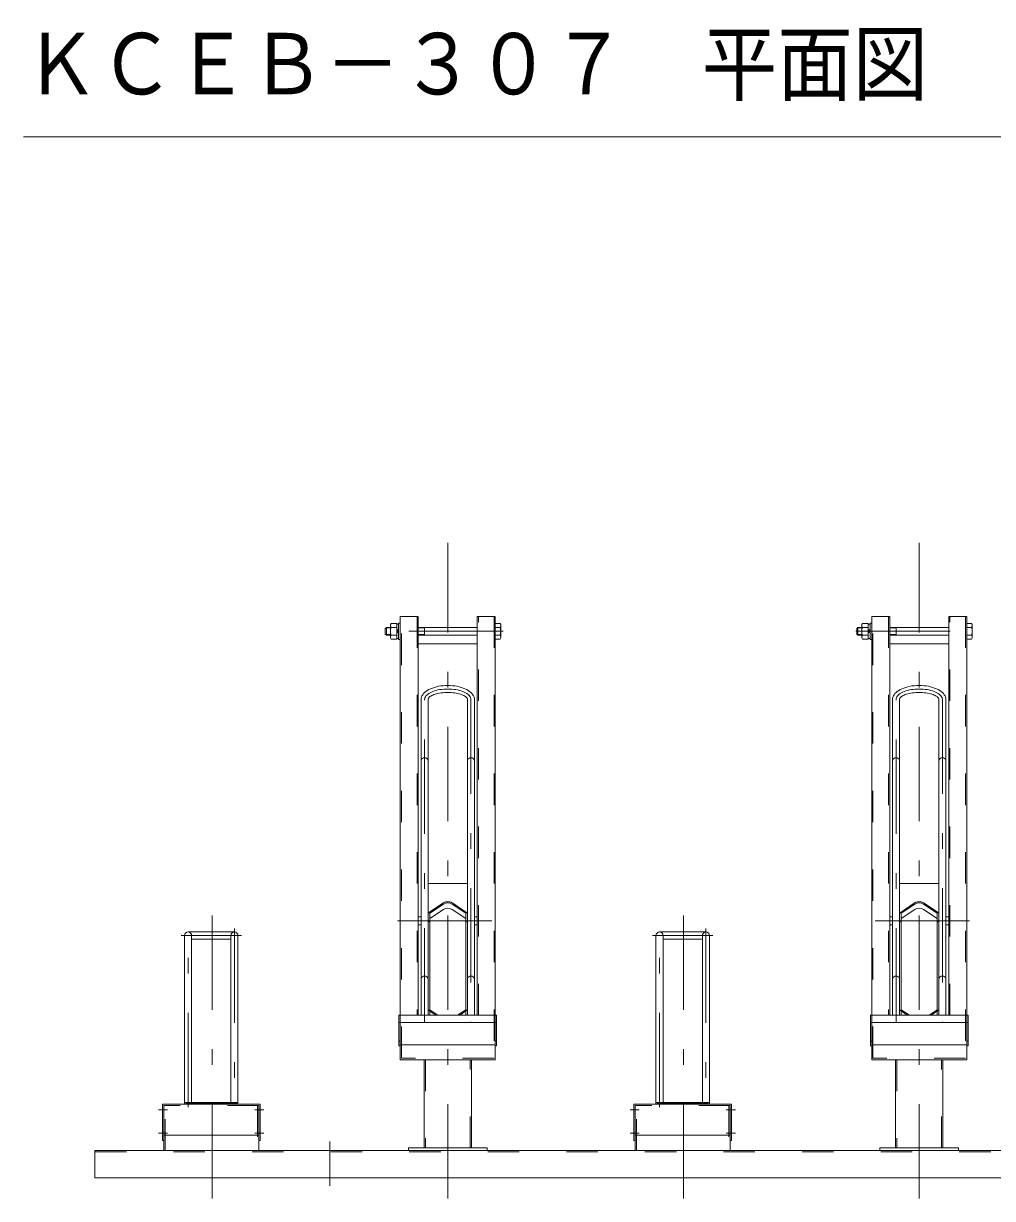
# Model space of a CAD drawing. Units: millimetres, scale not verified. Extents: x -5940 to 5940, y -4200 to 4200.
# Drawn here: x -1589 to -355, y 160 to 1655 of the extents above; entities that cross this region are included whole.
import ezdxf
from ezdxf.enums import TextEntityAlignment as Align

# ---------------------------------------------------------------- set-up
doc = ezdxf.new("R2010")
doc.units = ezdxf.units.MM
doc.header["$LTSCALE"] = 10
doc.linetypes.add('USER2', pattern=[10, 4, -6])
doc.linetypes.add('USER3', pattern=[24, 12, -5, 2, -5])
for name, color, linetype, lineweight in [('0-2_2-0BOLD', 7, 'Continuous', 18), ('0-3_2-1HIDDEN', 3, 'USER2', 18), ('0-4_2-2CENTER', 3, 'USER3', 18), ('0-5_2-4THIN', 4, 'Continuous', 18), ('0-6_2-5DIM', 3, 'Continuous', 18)]:
    doc.layers.add(name, color=color, linetype=linetype, lineweight=lineweight)
doc.styles.add('ＭＳ ゴシック', font='')
doc.styles.get('ＭＳ ゴシック').set_extended_font_data('MS Gothic')

msp = doc.modelspace()

# ---------------------------------------------------------------- linework, layer by layer
at = {"layer": '0-2_2-0BOLD'}
for p, q in [((-1126.57, 876.95), (-1126.57, 886.95)), ((-1113.58, 886.86), (-1120.82, 886.86)), ((-1111.08, 891.15), (-1113.58, 891.15)), ((-1111.08, 884.45), (-1113.58, 881.95)), ((-1011.07, 886.95), (-1086.08, 886.95)), ((-1078.07, 886.95), (-1078.07, 876.95)), ((-988.08, 886.86), (-981.83, 886.86)), ((-521.57, 886.95), (-526.57, 886.95)), ((-513.58, 886.86), (-520.82, 886.86)), ((-511.08, 891.15), (-513.58, 891.15)), ((-513.58, 881.95), (-511.08, 884.45)), ((-411.07, 886.95), (-486.08, 886.95)), ((-478.07, 886.95), (-478.07, 876.95)), ((-388.08, 886.86), (-381.83, 886.86)), ((-1120.82, 877.05), (-1113.58, 877.05)), ((-1113.58, 879.45), (-1111.08, 881.95)), ((-1113.58, 872.75), (-1111.08, 872.75)), ((-1086.08, 876.95), (-1011.07, 876.95)), ((-988.08, 877.05), (-981.83, 877.05)), ((-981.83, 872.14), (-988.08, 872.14)), ((-981.08, 873.45), (-981.83, 872.14)), ((-513.58, 877.05), (-520.82, 877.05)), ((-511.08, 881.95), (-513.58, 879.45)), ((-513.58, 872.75), (-511.08, 872.75)), ((-511.08, 871.45), (-509.07, 871.45)), ((-486.08, 876.95), (-411.07, 876.95)), ((-388.08, 877.05), (-381.83, 877.05)), ((-1011.07, 865.78), (-1086.08, 865.78)), ((-411.07, 865.78), (-486.08, 865.78)), ((-1082.58, 393.41), (-1082.58, 795.18)), ((-1073.57, 795.18), (-1073.57, 393.41)), ((-1023.57, 393.41), (-1023.57, 795.18)), ((-1014.57, 795.18), (-1014.57, 393.41)), ((-482.58, 393.41), (-482.58, 795.18)), ((-473.57, 795.18), (-473.57, 393.41)), ((-423.57, 393.41), (-423.57, 795.18)), ((-414.57, 795.18), (-414.57, 393.41)), ((-1073.57, 561.13), (-1023.57, 561.13)), ((-473.57, 561.13), (-423.57, 561.13)), ((-1054.06, 527.84), (-1071.58, 516.35)), ((-1025.57, 523.12), (-1043.09, 534.62)), ((-1043.09, 527.84), (-1025.57, 516.35)), ((-454.06, 527.84), (-471.58, 516.35)), ((-425.57, 523.12), (-443.09, 534.62)), ((-443.09, 527.84), (-425.57, 516.35)), ((-1082.58, 518.57), (-1086.08, 518.57)), ((-1086.08, 508.57), (-1082.58, 508.57)), ((-1025.57, 523.12), (-1025.57, 393.41)), ((-1014.57, 518.57), (-1011.07, 518.57)), ((-1011.07, 508.57), (-1014.57, 508.57)), ((-482.58, 518.57), (-486.08, 518.57)), ((-486.08, 508.57), (-482.58, 508.57)), ((-425.57, 523.12), (-425.57, 393.41)), ((-414.57, 518.57), (-411.07, 518.57)), ((-411.07, 508.57), (-414.57, 508.57)), ((-1383.57, 280.18), (-1383.57, 494.88)), ((-1379.07, 499.38), (-1320.08, 499.38)), ((-1374.57, 494.88), (-1374.57, 282.58)), ((-1324.58, 494.88), (-1324.58, 282.58)), ((-1315.58, 280.18), (-1315.58, 494.88)), ((-783.57, 280.18), (-783.57, 494.88)), ((-779.07, 499.38), (-720.07, 499.38)), ((-774.57, 494.88), (-774.57, 282.58)), ((-724.57, 494.88), (-724.57, 282.58)), ((-715.58, 280.18), (-715.58, 494.88)), ((-1324.58, 490.38), (-1374.57, 490.38)), ((-724.57, 490.38), (-774.57, 490.38)), ((-1061.08, 393.41), (-1071.58, 400.51)), ((-1025.57, 400.51), (-1036.06, 393.41)), ((-461.09, 393.41), (-471.58, 400.51)), ((-425.57, 400.51), (-436.07, 393.41)), ((-986.47, 384.2), (-1110.67, 384.2)), ((-386.47, 384.2), (-510.67, 384.2)), ((-1110.67, 354.52), (-1109.07, 354.52)), ((-1109.07, 355.86), (-988.08, 355.86)), ((-510.67, 354.52), (-509.07, 354.52)), ((-509.07, 355.86), (-388.08, 355.86)), ((-1078.58, 224.58), (-1078.58, 336.82)), ((-1018.58, 336.82), (-1018.58, 224.58)), ((-478.58, 224.58), (-478.58, 336.82)), ((-418.58, 336.82), (-418.58, 224.58)), ((-1315.58, 282.58), (-1383.57, 282.58)), ((-1381.97, 280.98), (-1381.97, 280.18)), ((-715.58, 282.58), (-783.57, 282.58)), ((-781.98, 280.98), (-781.98, 280.18)), ((-1410.07, 243.72), (-1411.68, 243.72)), ((-1410.07, 243.72), (-1410.07, 221.38)), ((-1289.08, 240.88), (-1410.07, 240.88)), ((-810.07, 243.72), (-811.68, 243.72)), ((-810.07, 243.72), (-810.07, 221.38)), ((-689.07, 240.88), (-810.07, 240.88)), ((-998.58, 224.58), (-998.58, 221.38)), ((-398.58, 224.58), (-398.58, 221.38))]:
    msp.add_line(p, q, dxfattribs=at)
for points in [[(-1109.07, 393.41), (-1109.07, 900.9), (-1086.08, 900.9), (-1086.08, 393.41)], [(-1011.07, 393.41), (-1011.07, 900.9), (-988.08, 900.9), (-988.08, 393.41)], [(-509.07, 393.41), (-509.07, 900.9), (-486.08, 900.9), (-486.08, 393.41)], [(-411.07, 393.41), (-411.07, 900.9), (-388.08, 900.9), (-388.08, 393.41)], [(-1121.57, 886.95), (-1126.57, 886.95), (-1128.07, 885.45), (-1128.07, 878.45), (-1126.57, 876.95), (-1121.57, 876.95)], [(-1109.07, 871.45), (-1111.08, 871.45), (-1111.08, 892.45), (-1109.07, 892.45)], [(-981.08, 873.45), (-981.08, 890.45), (-981.83, 891.77), (-988.08, 891.77)], [(-521.57, 876.95), (-526.57, 876.95), (-526.57, 886.95), (-528.07, 885.45), (-528.07, 878.45), (-526.57, 876.95)], [(-511.08, 871.45), (-511.08, 892.45), (-509.07, 892.45)], [(-381.08, 873.45), (-381.08, 890.45), (-381.83, 891.77), (-388.08, 891.77)], [(-381.08, 873.45), (-381.83, 872.14), (-388.08, 872.14)], [(-1014.57, 795.18), (-1014.7, 796.73), (-1015.09, 798.27), (-1015.73, 799.79), (-1016.63, 801.28), (-1017.76, 802.71), (-1019.13, 804.09), (-1020.72, 805.41), (-1022.53, 806.64), (-1024.53, 807.79), (-1026.72, 808.84), (-1029.07, 809.79), (-1031.58, 810.63), (-1034.21, 811.34), (-1036.95, 811.94), (-1039.78, 812.41), (-1042.67, 812.75), (-1045.61, 812.95), (-1048.58, 813.02), (-1051.54, 812.95), (-1054.48, 812.75), (-1057.37, 812.41), (-1060.2, 811.94), (-1062.94, 811.34), (-1065.57, 810.63), (-1068.08, 809.79), (-1070.43, 808.84), (-1072.62, 807.79), (-1074.62, 806.64), (-1076.43, 805.41), (-1078.02, 804.09), (-1079.39, 802.71), (-1080.52, 801.28), (-1081.42, 799.79), (-1082.06, 798.27), (-1082.45, 796.73), (-1082.58, 795.18)], [(-414.57, 795.18), (-414.7, 796.73), (-415.09, 798.27), (-415.73, 799.79), (-416.62, 801.28), (-417.76, 802.71), (-419.13, 804.09), (-420.72, 805.41), (-422.53, 806.64), (-424.53, 807.79), (-426.72, 808.84), (-429.07, 809.79), (-431.57, 810.63), (-434.21, 811.34), (-436.95, 811.94), (-439.78, 812.41), (-442.67, 812.75), (-445.61, 812.95), (-448.58, 813.02), (-451.54, 812.95), (-454.48, 812.75), (-457.37, 812.41), (-460.2, 811.94), (-462.94, 811.34), (-465.57, 810.63), (-468.08, 809.79), (-470.43, 808.84), (-472.62, 807.79), (-474.62, 806.64), (-476.43, 805.41), (-478.02, 804.09), (-479.39, 802.71), (-480.52, 801.28), (-481.42, 799.79), (-482.06, 798.27), (-482.45, 796.73), (-482.58, 795.18)], [(-1023.57, 795.18), (-1023.67, 795.95), (-1023.95, 796.71), (-1024.43, 797.46), (-1025.08, 798.2), (-1025.92, 798.91), (-1026.92, 799.59), (-1028.1, 800.24), (-1029.42, 800.86), (-1030.9, 801.43), (-1032.51, 801.95), (-1034.24, 802.42), (-1036.07, 802.83), (-1038.01, 803.19), (-1040.02, 803.48), (-1042.1, 803.72), (-1044.23, 803.88), (-1046.4, 803.98), (-1048.58, 804.02), (-1050.75, 803.98), (-1052.92, 803.88), (-1055.05, 803.72), (-1057.12, 803.48), (-1059.14, 803.19), (-1061.08, 802.83), (-1062.91, 802.42), (-1064.64, 801.95), (-1066.25, 801.43), (-1067.73, 800.86), (-1069.05, 800.24), (-1070.23, 799.59), (-1071.23, 798.91), (-1072.07, 798.2), (-1072.72, 797.46), (-1073.19, 796.71), (-1073.48, 795.95), (-1073.57, 795.18)], [(-423.57, 795.18), (-423.67, 795.95), (-423.95, 796.71), (-424.43, 797.46), (-425.08, 798.2), (-425.92, 798.91), (-426.92, 799.59), (-428.1, 800.24), (-429.42, 800.86), (-430.9, 801.43), (-432.51, 801.95), (-434.24, 802.42), (-436.07, 802.83), (-438.01, 803.19), (-440.02, 803.48), (-442.1, 803.72), (-444.23, 803.88), (-446.4, 803.98), (-448.58, 804.02), (-450.75, 803.98), (-452.92, 803.88), (-455.05, 803.72), (-457.12, 803.48), (-459.14, 803.19), (-461.08, 802.83), (-462.91, 802.42), (-464.64, 801.95), (-466.25, 801.43), (-467.73, 800.86), (-469.05, 800.24), (-470.23, 799.59), (-471.23, 798.91), (-472.07, 798.2), (-472.72, 797.46), (-473.19, 796.71), (-473.48, 795.95), (-473.57, 795.18)], [(-1071.58, 393.41), (-1071.58, 523.12), (-1054.06, 534.62)], [(-471.58, 393.41), (-471.58, 523.12), (-454.06, 534.62)], [(-988.08, 354.52), (-986.47, 354.52), (-986.47, 393.41), (-1110.67, 393.41), (-1110.67, 354.52)], [(-388.08, 354.52), (-386.47, 354.52), (-386.47, 393.41), (-510.67, 393.41), (-510.67, 354.52)], [(-1109.07, 336.82), (-1109.07, 360.25), (-1110.67, 360.25)], [(-1109.07, 336.82), (-988.08, 336.82), (-988.08, 360.25), (-986.47, 360.25)], [(-509.07, 336.82), (-509.07, 360.25), (-510.67, 360.25)], [(-509.07, 336.82), (-388.08, 336.82), (-388.08, 360.25), (-386.47, 360.25)], [(-1410.07, 233.84), (-1411.68, 233.84), (-1411.68, 280.18), (-1287.47, 280.18), (-1287.47, 233.84), (-1289.08, 233.84)], [(-1381.97, 280.98), (-1317.17, 280.98), (-1317.17, 280.18)], [(-810.07, 233.84), (-811.68, 233.84), (-811.68, 280.18), (-687.48, 280.18), (-687.48, 233.84), (-689.07, 233.84)], [(-781.98, 280.98), (-717.18, 280.98), (-717.18, 280.18)], [(-1289.08, 221.38), (-1289.08, 243.72), (-1287.47, 243.72)], [(-689.07, 221.38), (-689.07, 243.72), (-687.48, 243.72)], [(-998.58, 224.58), (-1098.58, 224.58), (-1098.58, 221.38)], [(-398.58, 224.58), (-498.58, 224.58), (-498.58, 221.38)]]:
    msp.add_lwpolyline(points, dxfattribs=at)
for points in [[(-1113.58, 891.77), (-1113.58, 872.14), (-1120.82, 872.14), (-1121.57, 873.45), (-1121.57, 890.45), (-1120.82, 891.77)], [(-521.57, 873.45), (-521.57, 890.45), (-520.82, 891.77), (-513.58, 891.77), (-513.58, 872.14), (-520.82, 872.14)], [(600.42, 221.38), (-1497.58, 221.38), (-1497.58, 186.38), (600.42, 186.38)]]:
    msp.add_lwpolyline(points, close=True, dxfattribs=at)
for centre, radius, start, end in [((-1117.23, 889.31), 4.34, 154.38425, 214.38425), ((-1105.33, 881.95), 16.24, 162.41203, 197.58795), ((-997.32, 881.95), 16.24, 342.41205, 17.58795), ((-985.42, 889.31), 4.34, 325.61575, 25.61574), ((-517.23, 889.31), 4.34, 154.38425, 214.38425), ((-505.33, 881.95), 16.24, 162.41203, 197.58795), ((-397.32, 881.95), 16.24, 342.41205, 17.58795), ((-385.42, 889.31), 4.34, 325.61575, 25.61574), ((-1117.23, 874.59), 4.34, 145.61574, 205.61574), ((-985.42, 874.59), 4.34, 334.38426, 34.38425), ((-517.23, 874.59), 4.34, 145.61574, 205.61574), ((-385.42, 874.59), 4.34, 334.38426, 34.38425), ((-1078.07, 716.41), 4.72, 17.69286, 162.30713), ((-1019.07, 716.41), 4.72, 17.69286, 162.30713), ((-478.07, 716.41), 4.72, 17.69286, 162.30713), ((-419.07, 716.41), 4.72, 17.69286, 162.30713), ((-1048.58, 526.26), 10, 56.72707, 123.27292), ((-1048.58, 519.48), 10, 56.72707, 123.27292), ((-448.58, 526.26), 10, 56.72707, 123.27292), ((-448.58, 519.48), 10, 56.72707, 123.27292), ((-1379.07, 494.88), 4.5, 0, 180), ((-1320.08, 494.88), 4.5, 0, 180), ((-779.07, 494.88), 4.5, 0, 180), ((-720.07, 494.88), 4.5, 0, 180), ((-1078.07, 438.61), 4.72, 17.69286, 162.30713), ((-1019.07, 438.61), 4.72, 17.69286, 162.30713), ((-478.07, 438.61), 4.72, 17.69286, 162.30713), ((-419.07, 438.61), 4.72, 17.69286, 162.30713)]:
    msp.add_arc(centre, radius, start, end, dxfattribs=at)
at = {"layer": '0-3_2-1HIDDEN'}
for p, q in [((-1087.67, 900.9), (-1087.67, 393.41)), ((-1009.48, 393.41), (-1009.48, 900.9)), ((-487.67, 900.9), (-487.67, 393.41)), ((-409.47, 393.41), (-409.47, 900.9)), ((-1071.58, 512.05), (-1072.96, 512.85)), ((-1024.19, 512.85), (-1025.57, 512.05)), ((-472.96, 512.85), (-471.58, 512.05)), ((-425.57, 512.05), (-424.19, 512.85)), ((-1109.07, 393.41), (-1109.07, 360.25)), ((-1071.58, 400.51), (-1072.96, 399.71)), ((-1072.96, 399.71), (-1063.8, 393.41)), ((-1024.19, 399.71), (-1033.35, 393.41)), ((-1024.19, 399.71), (-1025.57, 400.51)), ((-988.08, 360.25), (-988.08, 393.41)), ((-509.07, 393.41), (-509.07, 360.25)), ((-424.19, 399.71), (-433.35, 393.41)), ((-424.19, 399.71), (-425.57, 400.51)), ((-388.08, 360.25), (-388.08, 393.41)), ((-1076.98, 336.82), (-1076.98, 224.58)), ((-1020.18, 224.58), (-1020.18, 336.82)), ((-476.98, 336.82), (-476.98, 224.58)), ((-420.18, 224.58), (-420.18, 336.82)), ((-1408.47, 221.38), (-1408.47, 278.58)), ((-1380.37, 280.18), (-1380.37, 280.98)), ((-1318.77, 280.18), (-1318.77, 280.98)), ((-1290.67, 278.58), (-1290.67, 221.38)), ((-808.48, 221.38), (-808.48, 278.58)), ((-780.38, 280.18), (-780.38, 280.98)), ((-718.77, 280.18), (-718.77, 280.98)), ((-690.67, 278.58), (-690.67, 221.38)), ((-1497.58, 219.78), (600.42, 219.78))]:
    msp.add_line(p, q, dxfattribs=at)
for points in [[(-989.67, 900.9), (-989.67, 338.97), (-1107.48, 338.97), (-1107.48, 900.9)], [(-389.67, 900.9), (-389.67, 338.97), (-507.47, 338.97), (-507.47, 900.9)], [(-1055.02, 535.9), (-1072.96, 523.92), (-1071.58, 523.12)], [(-1025.57, 523.12), (-1024.19, 523.92), (-1042.13, 535.9)], [(-471.58, 523.12), (-472.96, 523.92), (-455.02, 535.9)], [(-442.13, 535.9), (-424.19, 523.92), (-425.57, 523.12)], [(-463.8, 393.41), (-472.96, 399.71), (-471.58, 400.51)], [(-1289.08, 243.72), (-1289.08, 278.58), (-1410.07, 278.58), (-1410.07, 243.72)], [(-689.07, 243.72), (-689.07, 278.58), (-810.07, 278.58), (-810.07, 243.72)]]:
    msp.add_lwpolyline(points, dxfattribs=at)
for centre in [(-1048.58, 526.26), (-448.58, 526.26)]:
    msp.add_arc(centre, 11.6, 56.27408, 123.72591, dxfattribs=at)
at = {"layer": '0-4_2-2CENTER'}
for p, q in [((-1048.58, 160.25), (-1048.58, 994.33)), ((-448.58, 160.25), (-448.58, 994.33)), ((-978.08, 881.95), (-1129.08, 881.95)), ((-529.08, 881.95), (-378.08, 881.95)), ((-1078.07, 384.2), (-1078.07, 795.18)), ((-1019.07, 795.18), (-1019.07, 384.2)), ((-478.07, 384.2), (-478.07, 795.18)), ((-419.07, 795.18), (-419.07, 384.2)), ((-1348.58, 160.25), (-1348.58, 531.96)), ((-748.58, 160.25), (-748.58, 531.96)), ((-1112.39, 513.57), (-984.76, 513.57)), ((-384.76, 513.57), (-512.39, 513.57)), ((-1388.07, 494.88), (-1311.08, 494.88)), ((-1379.07, 276.67), (-1379.07, 503.88)), ((-1320.08, 503.88), (-1320.08, 273.81)), ((-788.07, 494.88), (-711.07, 494.88)), ((-779.07, 276.67), (-779.07, 503.88)), ((-720.07, 503.88), (-720.07, 273.81)), ((-1405.09, 273.18), (-1416.64, 273.18)), ((-1294.06, 273.18), (-1282.5, 273.18)), ((-805.09, 273.18), (-816.65, 273.18)), ((-694.06, 273.18), (-682.5, 273.18)), ((-1405.09, 243.18), (-1416.64, 243.18)), ((-1282.5, 243.18), (-1294.06, 243.18)), ((-805.09, 243.18), (-816.65, 243.18)), ((-682.5, 243.18), (-694.06, 243.18)), ((-1198.57, 232.84), (-1198.57, 176.17))]:
    msp.add_line(p, q, dxfattribs=at)
for points in [[(-1019.07, 795.18), (-1019.19, 796.34), (-1019.52, 797.49), (-1020.08, 798.63), (-1020.85, 799.74), (-1021.84, 800.81), (-1023.03, 801.84), (-1024.41, 802.83), (-1025.98, 803.75), (-1027.72, 804.61), (-1029.61, 805.39), (-1031.65, 806.1), (-1033.82, 806.73), (-1036.11, 807.26), (-1038.48, 807.71), (-1040.94, 808.06), (-1043.45, 808.31), (-1046, 808.46), (-1048.58, 808.52), (-1051.14, 808.46), (-1053.7, 808.31), (-1056.21, 808.06), (-1058.66, 807.71), (-1061.04, 807.26), (-1063.32, 806.73), (-1065.5, 806.1), (-1067.54, 805.39), (-1069.43, 804.61), (-1071.17, 803.75), (-1072.74, 802.83), (-1074.12, 801.84), (-1075.31, 800.81), (-1076.29, 799.74), (-1077.07, 798.63), (-1077.63, 797.49), (-1077.96, 796.34), (-1078.07, 795.18)], [(-419.07, 795.18), (-419.19, 796.34), (-419.52, 797.49), (-420.08, 798.63), (-420.85, 799.74), (-421.84, 800.81), (-423.03, 801.84), (-424.41, 802.83), (-425.98, 803.75), (-427.72, 804.61), (-429.61, 805.39), (-431.65, 806.1), (-433.82, 806.73), (-436.11, 807.26), (-438.48, 807.71), (-440.94, 808.06), (-443.45, 808.31), (-446, 808.46), (-448.58, 808.52), (-451.15, 808.46), (-453.7, 808.31), (-456.21, 808.06), (-458.66, 807.71), (-461.04, 807.26), (-463.32, 806.73), (-465.5, 806.1), (-467.54, 805.39), (-469.43, 804.61), (-471.17, 803.75), (-472.74, 802.83), (-474.12, 801.84), (-475.31, 800.81), (-476.3, 799.74), (-477.07, 798.63), (-477.63, 797.49), (-477.96, 796.34), (-478.07, 795.18)]]:
    msp.add_lwpolyline(points, dxfattribs=at)
at = {"layer": '0-5_2-4THIN'}
for p, q in [((-1127.39, 886.14), (-1121.57, 886.14)), ((-1078.07, 886.14), (-1086.08, 886.14)), ((-527.39, 886.14), (-521.57, 886.14)), ((-478.07, 886.14), (-486.08, 886.14)), ((-1121.57, 877.76), (-1127.39, 877.76)), ((-1086.08, 877.76), (-1078.07, 877.76)), ((-521.57, 877.76), (-527.39, 877.76)), ((-486.08, 877.76), (-478.07, 877.76))]:
    msp.add_line(p, q, dxfattribs=at)
at = {"layer": '0-6_2-5DIM'}
msp.add_line((-1588.57, 1511), (691.43, 1511), dxfattribs=at)

# ---------------------------------------------------------------- texts
at = {"layer": '0-6_2-5DIM', "color": 7, "style": 'ＭＳ ゴシック', "width": 0.9}
msp.add_text('ＫＣＥＢ－３０７\u3000平面図\u3000Ｓ＝１／２０', height=78.15, dxfattribs=at).set_placement((-1588.58, 1541.66), align=Align.BOTTOM_LEFT)

doc.saveas('drawing.dxf')
